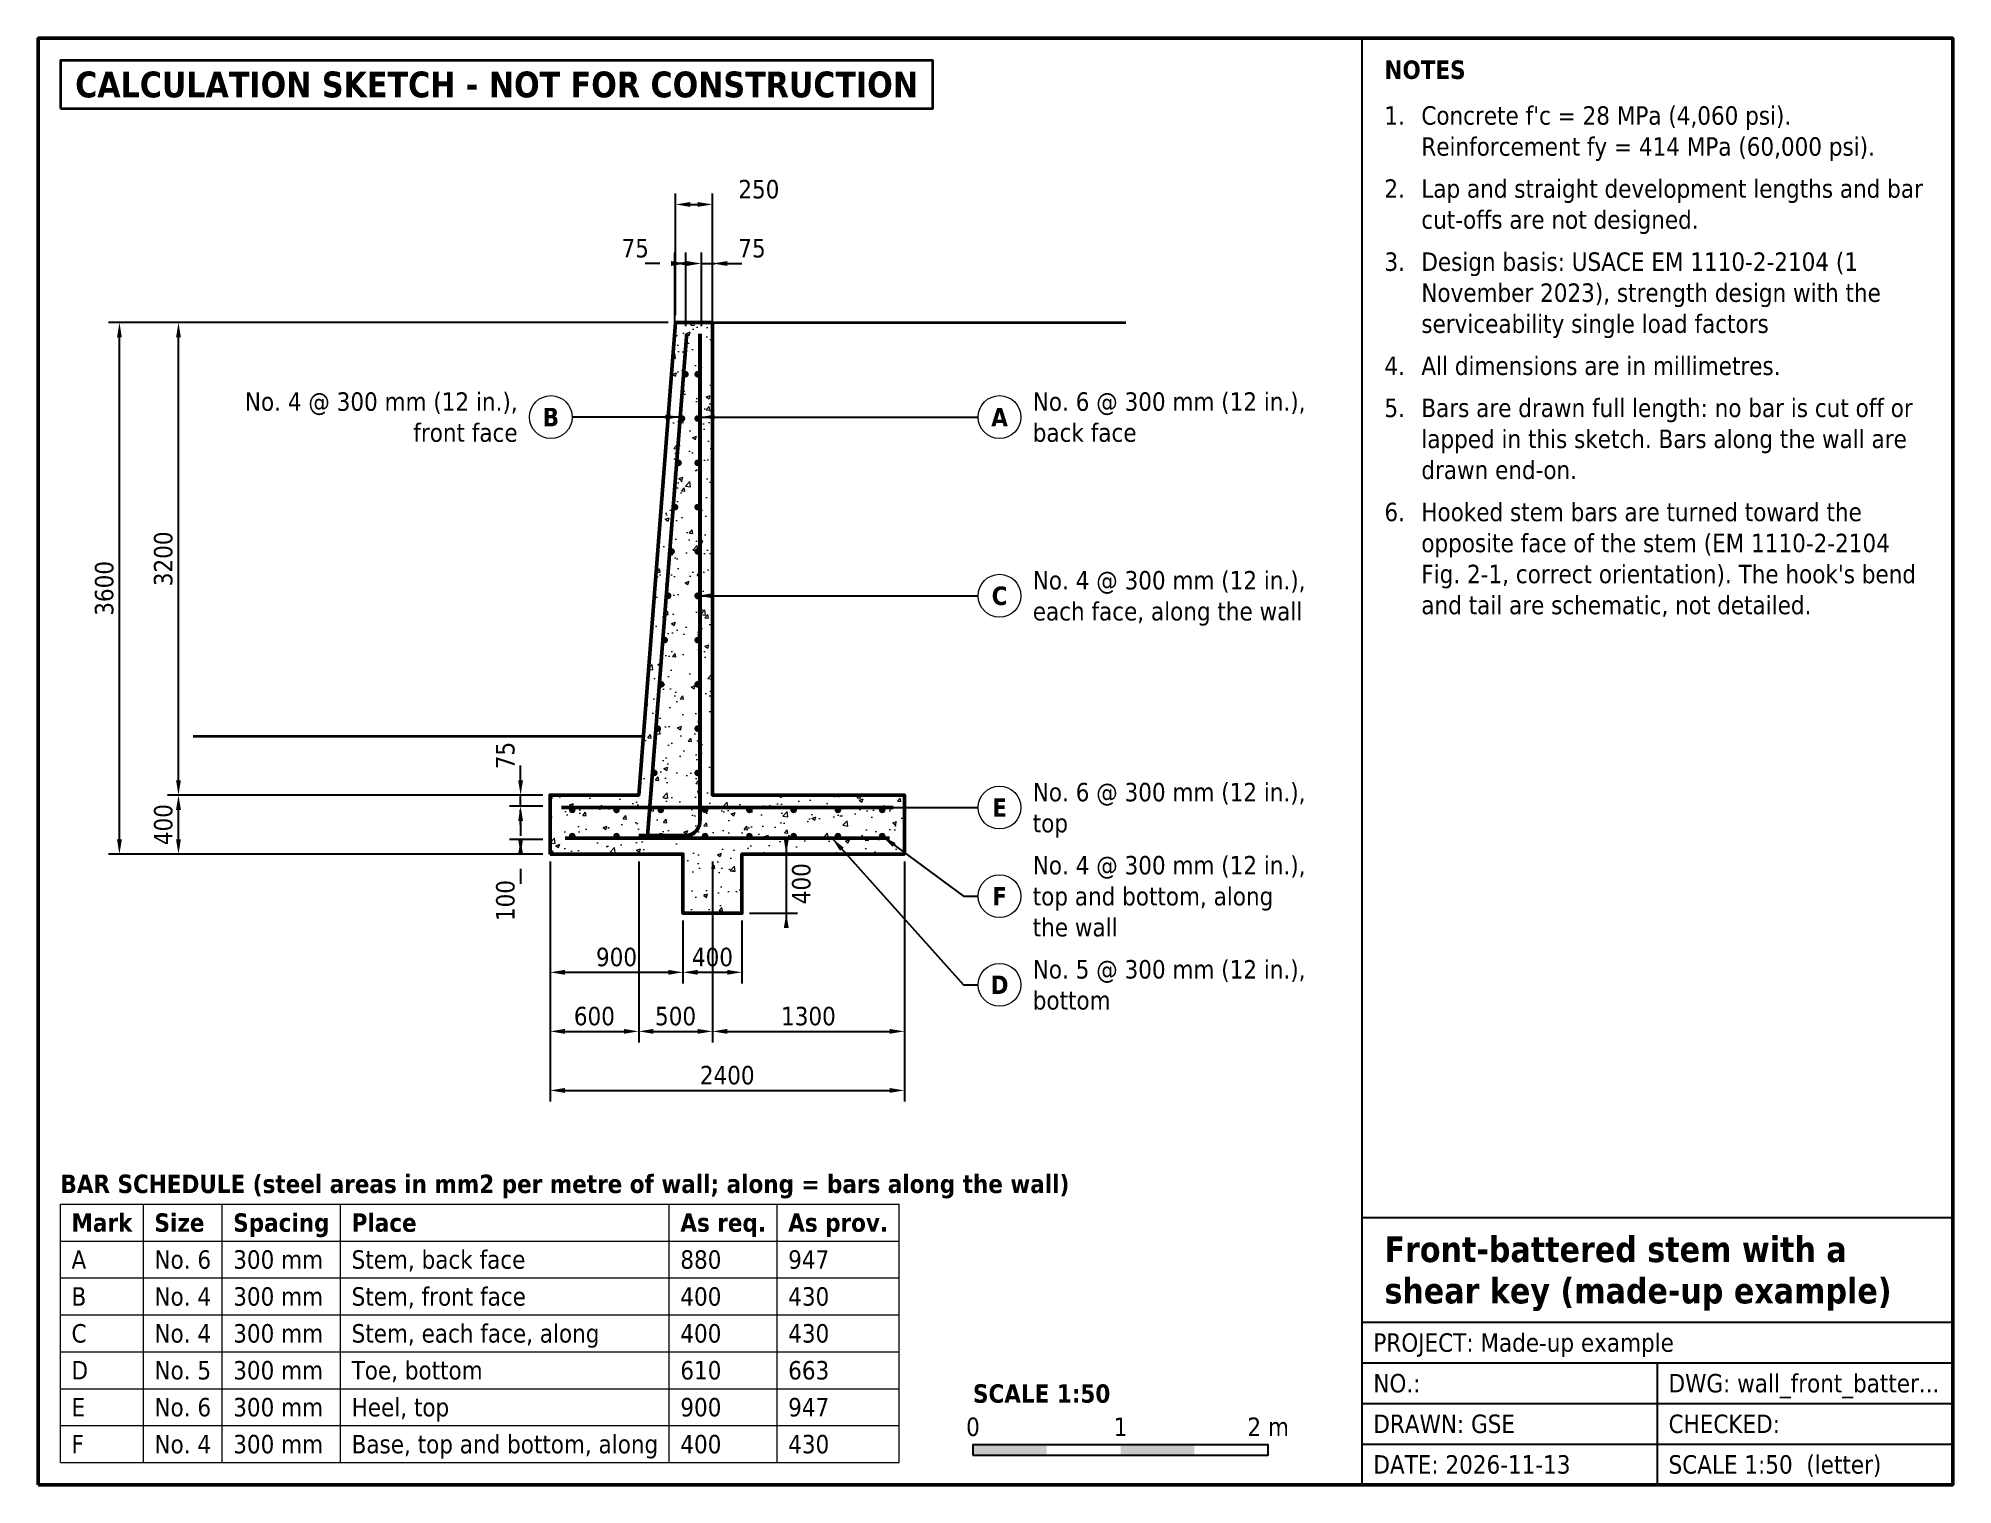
# Model space of a CAD drawing. Header units: millimetres. Extents: x -3467 to 9502, y -4270 to 5525.
import ezdxf
from ezdxf.enums import TextEntityAlignment as Align

# ---------------------------------------------------------------- set-up
doc = ezdxf.new("R2010")
doc.units = ezdxf.units.MM
doc.header["$LTSCALE"] = 50
for name, color, linetype, lineweight in [('GSE-BARS', 1, 'CONTINUOUS', 0), ('GSE-BORDER', 7, 'CONTINUOUS', 50), ('GSE-CALLOUTS', 4, 'CONTINUOUS', 18), ('GSE-CONCRETE', 7, 'CONTINUOUS', 50), ('GSE-DIMS', 3, 'CONTINUOUS', 18), ('GSE-GROUND', 30, 'CONTINUOUS', 35), ('GSE-HATCH', 8, 'CONTINUOUS', 9), ('GSE-NOTES', 7, 'CONTINUOUS', 18), ('GSE-STAMP', 1, 'CONTINUOUS', 35), ('GSE-TABLE', 7, 'CONTINUOUS', 18), ('GSE-TITLE', 7, 'CONTINUOUS', 25)]:
    doc.layers.add(name, color=color, linetype=linetype, lineweight=lineweight)
doc.styles.add('GSE', font='DejaVuSans.ttf', dxfattribs={"width": 0.85})
doc.styles.add('GSE-BOLD', font='DejaVuSans-Bold.ttf', dxfattribs={"width": 0.85})
doc.dimstyles.new('GSE-MM', dxfattribs={"dimscale": 50, "dimtxt": 2.5, "dimasz": 2, "dimexe": 1.5, "dimexo": 1, "dimgap": 0.8, "dimtad": 1, "dimdec": 0, "dimtxsty": 'GSE', "dimcen": 2.5, "dimclrd": 256, "dimclre": 256, "dimclrt": 256, "dimazin": 3, "dimtfac": 1, "dimtmove": 0, "dimatfit": 3})

msp = doc.modelspace()

# ---------------------------------------------------------------- hatches: boundary and pattern name
at = {"layer": 'GSE-BARS'}
for points in [[(894.5, 3250, 1), (939.5, 3250, 1)], [(977, 3250, 1), (1022, 3250, 1)], [(871.1, 2950, 1), (916.1, 2950, 1)], [(977, 2950, 1), (1022, 2950, 1)], [(847.6, 2650, 1), (892.6, 2650, 1)], [(977, 2650, 1), (1022, 2650, 1)], [(824.2, 2350, 1), (869.2, 2350, 1)], [(977, 2350, 1), (1022, 2350, 1)], [(800.7, 2050, 1), (845.7, 2050, 1)], [(977, 2050, 1), (1022, 2050, 1)], [(777.3, 1750, 1), (822.3, 1750, 1)], [(977, 1750, 1), (1022, 1750, 1)], [(753.9, 1450, 1), (798.9, 1450, 1)], [(977, 1450, 1), (1022, 1450, 1)], [(730.4, 1150, 1), (775.4, 1150, 1)], [(977, 1150, 1), (1022, 1150, 1)], [(707, 850, 1), (752, 850, 1)], [(977, 850, 1), (1022, 850, 1)], [(683.6, 550, 1), (728.6, 550, 1)], [(977, 550, 1), (1022, 550, 1)], [(127.5, 299.6, 1), (172.5, 299.6, 1)], [(427.5, 299.6, 1), (472.5, 299.6, 1)], [(727.5, 299.6, 1), (772.5, 299.6, 1)], [(1027.5, 299.6, 1), (1072.5, 299.6, 1)], [(1327.5, 299.6, 1), (1372.5, 299.6, 1)], [(1627.5, 299.6, 1), (1672.5, 299.6, 1)], [(1927.5, 299.6, 1), (1972.5, 299.6, 1)], [(2227.5, 299.6, 1), (2272.5, 299.6, 1)], [(127.5, 122.2, 1), (172.5, 122.2, 1)], [(427.5, 122.2, 1), (472.5, 122.2, 1)], [(727.5, 122.2, 1), (772.5, 122.2, 1)], [(1027.5, 122.2, 1), (1072.5, 122.2, 1)], [(1327.5, 122.2, 1), (1372.5, 122.2, 1)], [(1627.5, 122.2, 1), (1672.5, 122.2, 1)], [(1927.5, 122.2, 1), (1972.5, 122.2, 1)], [(2227.5, 122.2, 1), (2272.5, 122.2, 1)]]:
    msp.add_hatch(color=7, dxfattribs=at).paths.add_polyline_path(points)
at = {"layer": 'GSE-HATCH'}
h = msp.add_hatch(dxfattribs=at)
h.set_pattern_fill('AR-CONC', scale=1.5)
h.paths.add_polyline_path([(0, 0), (900, 0), (900, -400), (1300, -400), (1300, 0), (2400, 0), (2400, 400), (1100, 400), (1100, 3600), (850, 3600), (600, 400), (0, 400)])
at = {"layer": 'GSE-TITLE'}
for points in [[(2865, -4070), (3365, -4070), (3365, -4000), (2865, -4000)], [(3865, -4070), (4365, -4070), (4365, -4000), (3865, -4000)]]:
    msp.add_hatch(color=7, dxfattribs=at).paths.add_polyline_path(points)

# ---------------------------------------------------------------- linework, layer by layer
at = {"layer": 'GSE-BARS', "const_width": 25}
msp.add_lwpolyline([(1015.5, 3525), (1015.5, 225.4, -0.4142136), (915.5, 125.5), (600, 125.5)], format="xyb", dxfattribs=at)
for points in [[(925.7, 3525), (659.9, 122.2)], [(75, 315.4), (2325, 315.4)], [(100, 108), (2300, 108)]]:
    msp.add_lwpolyline(points, dxfattribs=at)
at = {"layer": 'GSE-BORDER'}
msp.add_lwpolyline([(-3467.5, -4270), (9502.5, -4270), (9502.5, 5525), (-3467.5, 5525)], close=True, dxfattribs=at)
at = {"layer": 'GSE-CALLOUTS'}
for centre in [(5, 2960), (3045, 2960), (3045, 1750), (3045, 315.4), (3045, -284.6), (3045, -884.6)]:
    msp.add_circle(centre, 145, dxfattribs=at)
at = {"layer": 'GSE-CONCRETE'}
msp.add_lwpolyline([(0, 0), (900, 0), (900, -400), (1300, -400), (1300, 0), (2400, 0), (2400, 400), (1100, 400), (1100, 3600), (850, 3600), (600, 400), (0, 400)], close=True, dxfattribs=at)
at = {"layer": 'GSE-GROUND'}
for p, q in [((1100, 3600), (3900, 3600)), ((-2417.8, 800), (631.2, 800))]:
    msp.add_line(p, q, dxfattribs=at)
at = {"layer": 'GSE-STAMP'}
msp.add_lwpolyline([(-3317.5, 5050), (2592.3, 5050), (2592.3, 5375), (-3317.5, 5375)], close=True, dxfattribs=at)
at = {"layer": 'GSE-TABLE'}
for p, q in [((-3317.5, -2370), (2365, -2370)), ((-3317.5, -4120), (-3317.5, -2370)), ((-2755.3, -4120), (-2755.3, -2370)), ((-2221.7, -4120), (-2221.7, -2370)), ((-1419.6, -4120), (-1419.6, -2370)), ((807.3, -4120), (807.3, -2370)), ((1538, -4120), (1538, -2370)), ((2365, -4120), (2365, -2370)), ((-3317.5, -2620), (2365, -2620)), ((-3317.5, -2870), (2365, -2870)), ((-3317.5, -3120), (2365, -3120)), ((-3317.5, -3370), (2365, -3370)), ((-3317.5, -3620), (2365, -3620)), ((-3317.5, -3870), (2365, -3870)), ((-3317.5, -4120), (2365, -4120))]:
    msp.add_line(p, q, dxfattribs=at)
at = {"layer": 'GSE-TITLE'}
for p, q in [((5502.5, -4270), (5502.5, 5525)), ((5502.5, -2460), (9502.5, -2460)), ((5502.5, -3170), (9502.5, -3170)), ((5502.5, -3445), (9502.5, -3445)), ((7502.5, -3720), (7502.5, -3445)), ((5502.5, -3720), (9502.5, -3720)), ((7502.5, -3995), (7502.5, -3720)), ((5502.5, -3995), (9502.5, -3995)), ((7502.5, -4270), (7502.5, -3995))]:
    msp.add_line(p, q, dxfattribs=at)
msp.add_lwpolyline([(2865, -4070), (4865, -4070), (4865, -4000), (2865, -4000)], close=True, dxfattribs=at)

# ---------------------------------------------------------------- texts
at = {"layer": 'GSE-CALLOUTS', "style": 'GSE', "width": 0.85}
for s, p in [('No. 4 @ 300 mm (12 in.),', (-220, 3065)), ('front face', (-220, 2855))]:
    msp.add_text(s, height=125, dxfattribs=at).set_placement(p, align=Align.MIDDLE_RIGHT)
for s, p in [('No. 6 @ 300 mm (12 in.),', (3270, 3065)), ('back face', (3270, 2855)), ('No. 4 @ 300 mm (12 in.),', (3270, 1855)), ('each face, along the wall', (3270, 1645)), ('No. 6 @ 300 mm (12 in.),', (3270, 420.4)), ('top', (3270, 210.4)), ('No. 4 @ 300 mm (12 in.),', (3270, -74.6)), ('top and bottom, along', (3270, -284.6)), ('the wall', (3270, -494.6)), ('No. 5 @ 300 mm (12 in.),', (3270, -779.6)), ('bottom', (3270, -989.6))]:
    msp.add_text(s, height=125, dxfattribs=at).set_placement(p, align=Align.MIDDLE_LEFT)
at = {"layer": 'GSE-CALLOUTS', "style": 'GSE-BOLD', "width": 0.85}
for s, p in [('B', (5, 2960)), ('A', (3045, 2960)), ('C', (3045, 1750)), ('E', (3045, 315.4)), ('F', (3045, -284.6)), ('D', (3045, -884.6))]:
    msp.add_text(s, height=125, dxfattribs=at).set_placement(p, align=Align.MIDDLE_CENTER)
at = {"layer": 'GSE-NOTES', "width": 0.85}
for s, style, p in [('NOTES', 'GSE-BOLD', (5652.5, 5250)), ('1.', 'GSE', (5652.5, 4940)), ("Concrete f'c = 28 MPa (4,060 psi).", 'GSE', (5902.5, 4940)), ('Reinforcement fy = 414 MPa (60,000 psi).', 'GSE', (5902.5, 4730)), ('2.', 'GSE', (5652.5, 4445)), ('Lap and straight development lengths and bar', 'GSE', (5902.5, 4445)), ('cut-offs are not designed.', 'GSE', (5902.5, 4235)), ('3.', 'GSE', (5652.5, 3950)), ('Design basis: USACE EM 1110-2-2104 (1', 'GSE', (5902.5, 3950)), ('November 2023), strength design with the', 'GSE', (5902.5, 3740)), ('serviceability single load factors', 'GSE', (5902.5, 3530)), ('All dimensions are in millimetres.', 'GSE', (5902.5, 3245)), ('4.', 'GSE', (5652.5, 3245)), ('5.', 'GSE', (5652.5, 2960)), ('Bars are drawn full length: no bar is cut off or', 'GSE', (5902.5, 2960)), ('lapped in this sketch. Bars along the wall are', 'GSE', (5902.5, 2750)), ('drawn end-on.', 'GSE', (5902.5, 2540)), ('6.', 'GSE', (5652.5, 2255)), ('Hooked stem bars are turned toward the', 'GSE', (5902.5, 2255)), ('opposite face of the stem (EM 1110-2-2104', 'GSE', (5902.5, 2045)), ("Fig. 2-1, correct orientation). The hook's bend", 'GSE', (5902.5, 1835)), ('and tail are schematic, not detailed.', 'GSE', (5902.5, 1625))]:
    msp.add_text(s, height=125, dxfattribs=dict(at, style=style)).set_placement(p)
at = {"layer": 'GSE-STAMP', "style": 'GSE-BOLD', "width": 0.85}
msp.add_text('CALCULATION SKETCH - NOT FOR CONSTRUCTION', height=175, dxfattribs=at).set_placement((-3217.5, 5212.5), align=Align.MIDDLE_LEFT)
at = {"layer": 'GSE-TABLE', "style": 'GSE-BOLD', "width": 0.85}
msp.add_text('BAR SCHEDULE (steel areas in mm2 per metre of wall; along = bars along the wall)', height=125, dxfattribs=at).set_placement((-3317.5, -2295))
at = {"layer": 'GSE-TABLE', "width": 0.85}
for s, style, p in [('Mark', 'GSE-BOLD', (-3242.5, -2495)), ('Size', 'GSE-BOLD', (-2680.3, -2495)), ('Spacing', 'GSE-BOLD', (-2146.7, -2495)), ('Place', 'GSE-BOLD', (-1344.6, -2495)), ('As req.', 'GSE-BOLD', (882.3, -2495)), ('As prov.', 'GSE-BOLD', (1613, -2495)), ('A', 'GSE', (-3242.5, -2745)), ('No. 6', 'GSE', (-2680.3, -2745)), ('300 mm', 'GSE', (-2146.7, -2745)), ('Stem, back face', 'GSE', (-1344.6, -2745)), ('880', 'GSE', (882.3, -2745)), ('947', 'GSE', (1613, -2745)), ('B', 'GSE', (-3242.5, -2995)), ('No. 4', 'GSE', (-2680.3, -2995)), ('300 mm', 'GSE', (-2146.7, -2995)), ('Stem, front face', 'GSE', (-1344.6, -2995)), ('400', 'GSE', (882.3, -2995)), ('430', 'GSE', (1613, -2995)), ('C', 'GSE', (-3242.5, -3245)), ('No. 4', 'GSE', (-2680.3, -3245)), ('300 mm', 'GSE', (-2146.7, -3245)), ('Stem, each face, along', 'GSE', (-1344.6, -3245)), ('400', 'GSE', (882.3, -3245)), ('430', 'GSE', (1613, -3245)), ('D', 'GSE', (-3242.5, -3495)), ('No. 5', 'GSE', (-2680.3, -3495)), ('300 mm', 'GSE', (-2146.7, -3495)), ('Toe, bottom', 'GSE', (-1344.6, -3495)), ('610', 'GSE', (882.3, -3495)), ('663', 'GSE', (1613, -3495)), ('E', 'GSE', (-3242.5, -3745)), ('No. 6', 'GSE', (-2680.3, -3745)), ('300 mm', 'GSE', (-2146.7, -3745)), ('Heel, top', 'GSE', (-1344.6, -3745)), ('900', 'GSE', (882.3, -3745)), ('947', 'GSE', (1613, -3745)), ('F', 'GSE', (-3242.5, -3995)), ('No. 4', 'GSE', (-2680.3, -3995)), ('300 mm', 'GSE', (-2146.7, -3995)), ('Base, top and bottom, along', 'GSE', (-1344.6, -3995)), ('400', 'GSE', (882.3, -3995)), ('430', 'GSE', (1613, -3995))]:
    msp.add_text(s, height=125, dxfattribs=dict(at, style=style)).set_placement(p, align=Align.MIDDLE_LEFT)
at = {"layer": 'GSE-TITLE', "style": 'GSE-BOLD', "width": 0.85}
for s, height, p in [('Front-battered stem with a', 175, (5652.5, -2762.5)), ('shear key (made-up example)', 175, (5652.5, -3042.5)), ('SCALE 1:50', 125, (2865, -3715))]:
    msp.add_text(s, height=height, dxfattribs=at).set_placement(p)
at = {"layer": 'GSE-TITLE', "style": 'GSE', "width": 0.85}
for s, p in [('PROJECT: Made-up example', (5577.5, -3307.5)), ('NO.: ', (5577.5, -3582.5)), ('DWG: wall_front_batter...', (7577.5, -3582.5)), ('DRAWN: GSE', (5577.5, -3857.5)), ('CHECKED: ', (7577.5, -3857.5)), ('DATE: 2026-11-13', (5577.5, -4132.5)), ('SCALE 1:50  (letter)', (7577.5, -4132.5))]:
    msp.add_text(s, height=125, dxfattribs=at).set_placement(p, align=Align.MIDDLE_LEFT)
for s, p in [('0', (2865, -3940)), ('1', (3865, -3940)), ('2 m', (4865, -3940))]:
    msp.add_text(s, height=125, dxfattribs=at).set_placement(p, align=Align.CENTER)

# ---------------------------------------------------------------- dimensions: what is measured, and where the dimension line sits
at = {"layer": 'GSE-DIMS'}
for base, p1, p2, location in [((850, 4400), (850, 3600), (1100, 3600), (1414.1, 4502.5)), ((919.4, 4000), (919.4, 3525), (844.1, 3525), (576.4, 4102.5)), ((1025, 4000), (1025, 3525), (1100, 3525), (1367.7, 4102.5))]:
    msp.add_linear_dim(base=base, p1=p1, p2=p2, location=location, dimstyle='GSE-MM', override={"dimtmove": 2}, dxfattribs=at).render()
for base, p1, p2 in [((-2917.8, 0), (0, 0), (850, 3600)), ((-2517.8, 400), (0, 400), (850, 3600)), ((-2517.8, 0), (0, 0), (0, 400)), ((1600, 0), (1300, 0), (1300, -400))]:
    msp.add_linear_dim(base=base, p1=p1, p2=p2, angle=90, dimstyle='GSE-MM', dxfattribs=at).render()
for base, p1, p2, location in [((-200, 325), (0, 325), (0, 400), (-302.5, 667.7)), ((-200, 100), (0, 100), (0, 0), (-302.5, -314.1))]:
    msp.add_linear_dim(base=base, p1=p1, p2=p2, angle=90, location=location, dimstyle='GSE-MM', override={"dimtmove": 2}, dxfattribs=at).render()
for base, p1, p2 in [((0, -1200), (0, 0), (600, 0)), ((0, -1600), (0, 0), (2400, 0)), ((600, -1200), (600, 0), (1100, 0)), ((1100, -1200), (1100, 0), (2400, 0)), ((0, -800), (0, -400), (900, -400)), ((900, -800), (900, -400), (1300, -400))]:
    msp.add_linear_dim(base=base, p1=p1, p2=p2, dimstyle='GSE-MM', dxfattribs=at).render()

# ---------------------------------------------------------------- leaders
at = {"layer": 'GSE-CALLOUTS'}
for points in [[(881.6, 2960), (250, 2960), (150, 2960)], [(1015.5, 2960), (2800, 2960), (2900, 2960)], [(999.5, 1750), (2800, 1750), (2900, 1750)], [(2169, 315.4), (2800, 315.4), (2900, 315.4)], [(1910, 108), (2800, -884.6), (2900, -884.6)], [(2250, 122.2), (2800, -284.6), (2900, -284.6)]]:
    msp.add_leader(points, dimstyle='GSE-MM', dxfattribs=at)

doc.saveas('drawing.dxf')
